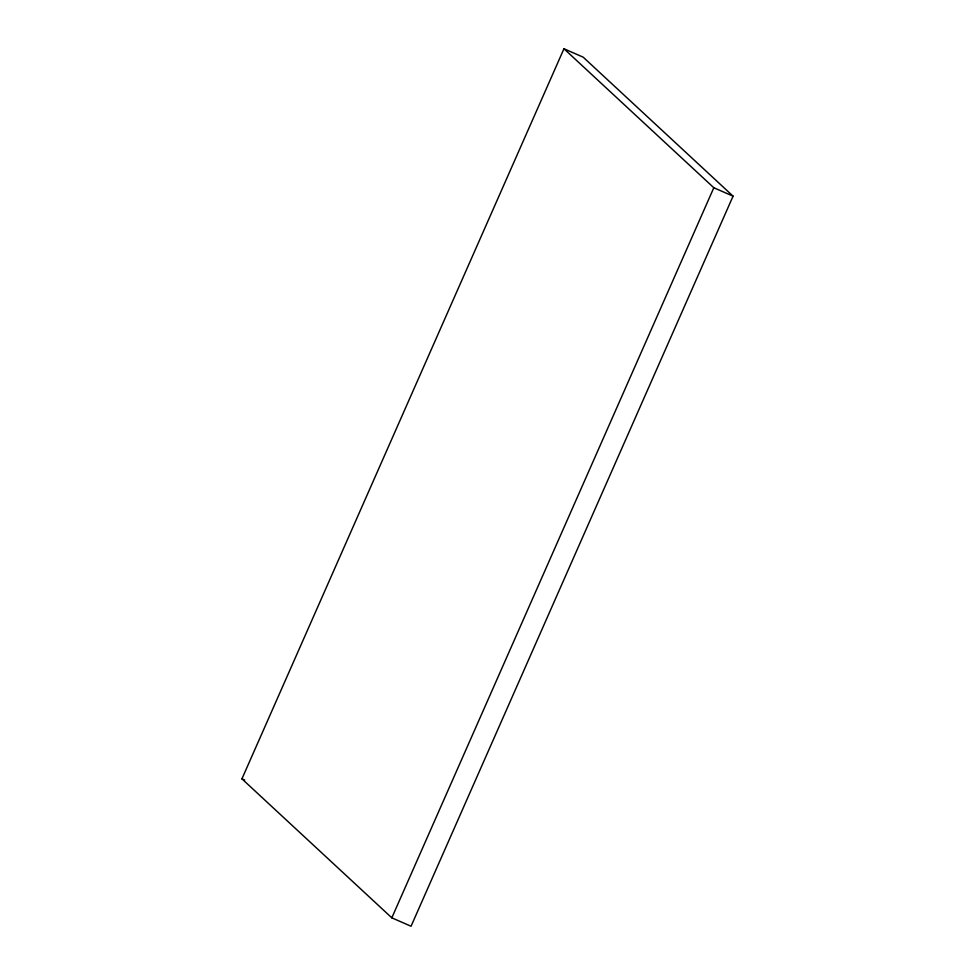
<?xml version="1.0" encoding="UTF-8"?>
<svg xmlns="http://www.w3.org/2000/svg" width="975" height="975" viewBox="0 0 975 975"><rect width="100%" height="100%" fill="white"/><g stroke="black" fill="none" stroke-linecap="round" stroke-linejoin="round"><path stroke-width="1.46" d="M241.934 778.842L563.952 48.75L583.184 57.172L733.066 196.158L411.048 926.25L391.816 917.828L241.934 778.842L244.688 780.037M391.816 917.828L713.822 187.748L563.952 48.75M713.822 187.748L733.066 196.158"/></g></svg>
